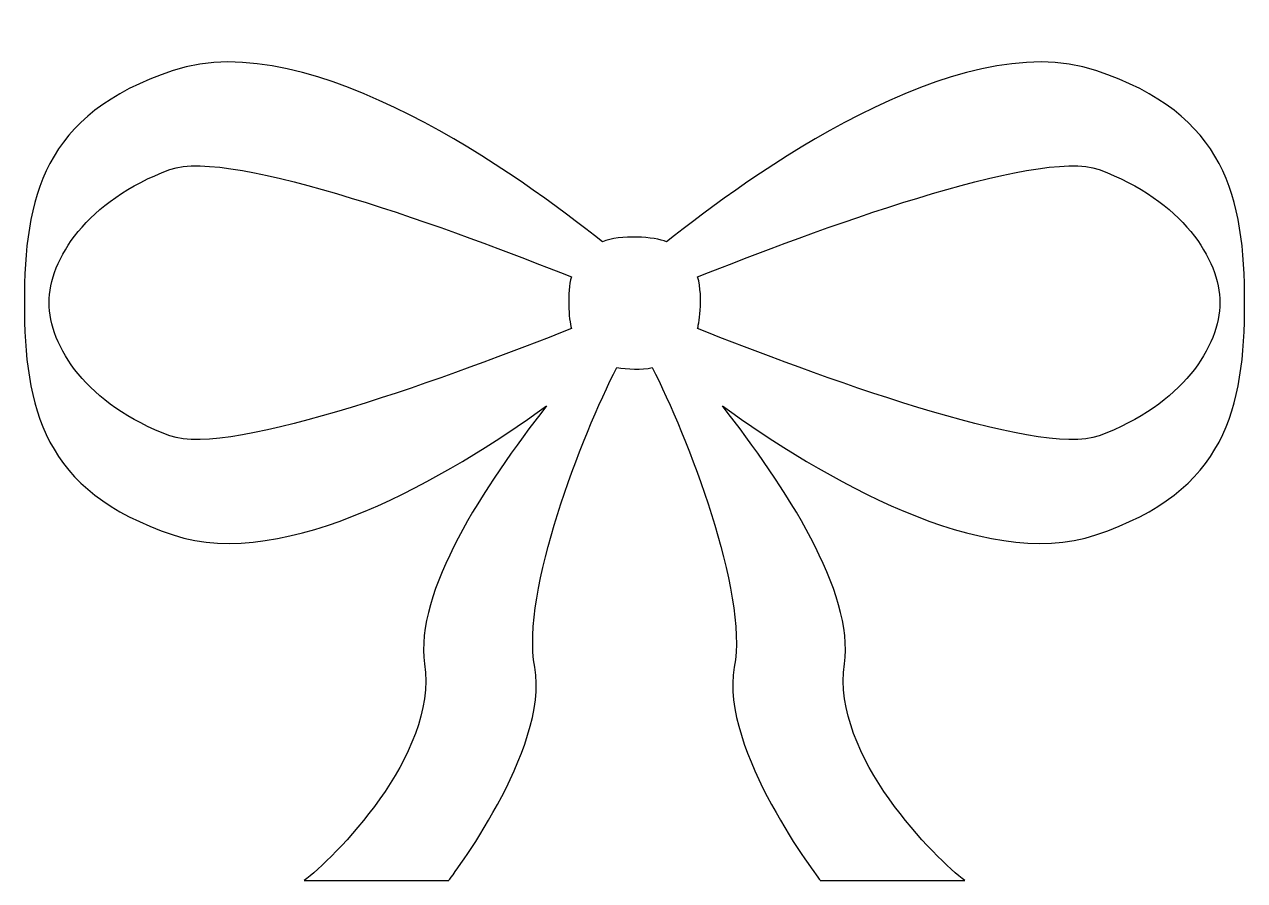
# Model space of a CAD drawing. Header units: centimetres. Extents: x -5.8 to 5.4, y -3.1 to 4.8.
import ezdxf

# ---------------------------------------------------------------- set-up
doc = ezdxf.new("R2010")
doc.units = ezdxf.units.CM
doc.header["$MEASUREMENT"] = 0
doc.layers.add('Camada 1', color=7, linetype='Continuous')

msp = doc.modelspace()

# ---------------------------------------------------------------- linework, layer by layer
at = {"layer": 'Camada 1'}
for points, knots in [([(5.35458, 2.1975), (5.35458, 1.23063), (5.184, 0.46276), (3.98946, 0.06464), (3.98946, 0.06464), (2.95131, -0.28138), (1.46719, 0.59627), (0.5589, 1.24981), (0.5589, 1.24981), (1.1332, 0.51726), (1.77614, -0.46554), (1.67986, -1.12027), (1.67986, -1.12027), (1.55556, -1.96495), (2.53301, -2.92126), (2.78579, -3.11086), (2.78579, -3.11086), (2.09065, -3.11086), (1.45867, -3.11086), (1.45867, -3.11086), (1.45867, -3.11086), (1.45867, -3.11086), (0.52951, -1.90335), (0.66873, -1.15186), (0.66873, -1.15186), (0.79771, -0.45484), (0.23106, 0.9797), (-0.08419, 1.60235), (-0.08419, 1.60235), (-0.18441, 1.5761), (-0.31403, 1.58915), (-0.41114, 1.60235), (-0.41114, 1.60235), (-0.72639, 0.97971), (-1.29305, -0.45484), (-1.16393, -1.15186), (-1.16393, -1.15186), (-1.02494, -1.90336), (-1.95387, -3.11086), (-1.95387, -3.11086), (-1.95387, -3.11086), (-1.95387, -3.11086), (-2.58583, -3.11086), (-3.28099, -3.11086), (-3.28099, -3.11086), (-3.02821, -2.92126), (-2.05089, -1.96495), (-2.17506, -1.12027), (-2.17506, -1.12027), (-2.27147, -0.46553), (-1.62851, 0.51726), (-1.05434, 1.24981), (-1.05434, 1.24981), (-1.96255, 0.59626), (-3.44662, -0.28139), (-4.48493, 0.06464), (-4.48493, 0.06464), (-5.67937, 0.46276), (-5.84994, 1.23061), (-5.84994, 2.1975), (-5.84994, 2.1975), (-5.84994, 3.16439), (-5.67936, 3.93221), (-4.48493, 4.33033), (-4.48493, 4.33033), (-3.21448, 4.75382), (-1.2763, 3.34489), (-0.54274, 2.75643), (-0.54274, 2.75643), (-0.38015, 2.82673), (-0.05913, 2.80247), (0.04739, 2.75643), (0.04739, 2.75643), (0.78079, 3.34489), (2.71913, 4.75382), (3.98944, 4.33033), (3.98944, 4.33033), (5.18401, 3.93224), (5.35458, 3.16439), (5.35458, 2.1975)], [0, 0, 0, 0, 0.04761905, 0.04761905, 0.04761905, 0.04761905, 0.0952381, 0.0952381, 0.0952381, 0.0952381, 0.14285714, 0.14285714, 0.14285714, 0.14285714, 0.19047619, 0.19047619, 0.19047619, 0.19047619, 0.23809524, 0.23809524, 0.23809524, 0.23809524, 0.28571429, 0.28571429, 0.28571429, 0.28571429, 0.33333333, 0.33333333, 0.33333333, 0.33333333, 0.38095238, 0.38095238, 0.38095238, 0.38095238, 0.42857143, 0.42857143, 0.42857143, 0.42857143, 0.47619048, 0.47619048, 0.47619048, 0.47619048, 0.52380952, 0.52380952, 0.52380952, 0.52380952, 0.57142857, 0.57142857, 0.57142857, 0.57142857, 0.61904762, 0.61904762, 0.61904762, 0.61904762, 0.66666667, 0.66666667, 0.66666667, 0.66666667, 0.71428571, 0.71428571, 0.71428571, 0.71428571, 0.76190476, 0.76190476, 0.76190476, 0.76190476, 0.80952381, 0.80952381, 0.80952381, 0.80952381, 0.85714286, 0.85714286, 0.85714286, 0.85714286, 0.9047619, 0.9047619, 0.9047619, 0.9047619, 1, 1, 1, 1]), ([(-0.82733, 1.96027), (-0.85165, 2.04319), (-0.86818, 2.2956), (-0.82733, 2.43472), (-0.82733, 2.43472), (-1.8586, 2.84549), (-3.95613, 3.62667), (-4.51329, 3.42029), (-4.51329, 3.42029), (-5.28114, 3.13592), (-5.6224, 2.59562), (-5.6224, 2.1975), (-5.6224, 2.1975), (-5.6224, 1.79938), (-5.28114, 1.25908), (-4.51329, 0.9747), (-4.51329, 0.9747), (-3.95613, 0.76832), (-1.85859, 1.54951), (-0.82733, 1.96027)], [0, 0, 0, 0, 0.16666667, 0.16666667, 0.16666667, 0.16666667, 0.33333333, 0.33333333, 0.33333333, 0.33333333, 0.5, 0.5, 0.5, 0.5, 0.66666667, 0.66666667, 0.66666667, 0.66666667, 1, 1, 1, 1]), ([(5.12699, 2.1975), (5.12699, 2.59562), (4.78584, 3.13592), (4.01786, 3.4203), (4.01786, 3.4203), (3.46096, 3.62667), (1.36316, 2.84549), (0.33203, 2.43473), (0.33203, 2.43473), (0.38955, 2.23841), (0.33597, 1.97404), (0.33203, 1.96028), (0.33203, 1.96028), (1.36314, 1.54951), (3.46094, 0.76833), (4.01786, 0.97471), (4.01786, 0.97471), (4.78584, 1.25907), (5.12699, 1.79938), (5.12699, 2.1975)], [0, 0, 0, 0, 0.16666667, 0.16666667, 0.16666667, 0.16666667, 0.33333333, 0.33333333, 0.33333333, 0.33333333, 0.5, 0.5, 0.5, 0.5, 0.66666667, 0.66666667, 0.66666667, 0.66666667, 1, 1, 1, 1])]:
    msp.add_open_spline(points, degree=3, knots=knots, dxfattribs=at)

doc.saveas('drawing.dxf')
